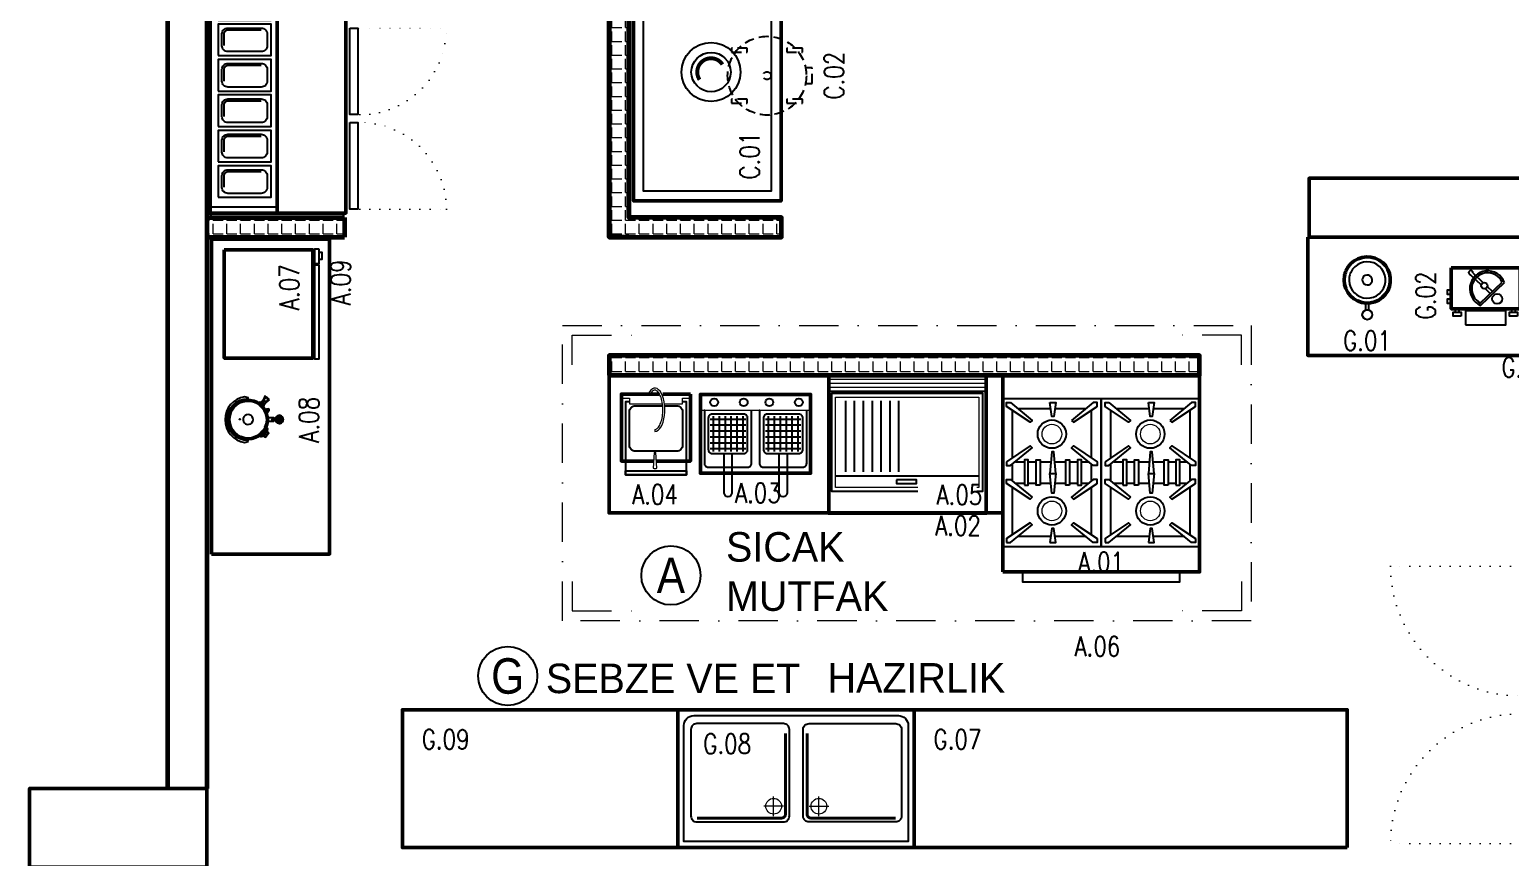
# Model space of a CAD drawing. Extents: x 3270 to 6851, y -140 to 2884.
# Drawn here: x 3818 to 4571, y 1793 to 2213 of the extents above; entities that cross this region are included whole.
import ezdxf
from ezdxf.enums import TextEntityAlignment as Align

# ---------------------------------------------------------------- set-up
doc = ezdxf.new("R2010")
doc.units = 0
doc.header["$LTSCALE"] = 20
for name, pattern in [('BORDER', [1.75, 0.5, -0.25, 0.5, -0.25, 0, -0.25]), ('DASHDOTX2', [2, 1, -0.5, 0, -0.5]), ('DOT', [0.25, 0, -0.25]), ('HIDDEN', [0.375, 0.25, -0.125])]:
    doc.linetypes.add(name, pattern=pattern)
doc.layers.get('0').update_dxf_attribs({"linetype": 'CONTINUOUS', "lineweight": 15})
for name, color, linetype, lineweight in [('-DWG_ANA', 7, 'CONTINUOUS', 50), ('-DWG_ANA_1', 7, 'BORDER', 25), ('-DWG_DETAY1', 7, 'CONTINUOUS', 25), ('-DWG_DETAY2', 7, 'CONTINUOUS', 15), ('-DWG_DETAY4', 7, 'DOT', 18), ('DUVAR', 7, 'CONTINUOUS', 60), ('DVL-C', 7, 'DASHDOTX2', 20), ('KOLON', 7, 'CONTINUOUS', 50), ('NO', 7, 'CONTINUOUS', 30), ('PLAN', 253, 'CONTINUOUS', 15)]:
    doc.layers.add(name, color=color, linetype=linetype, lineweight=lineweight)
for name, color, linetype in [('BL-A', 1, 'CONTINUOUS'), ('BL-C', 140, 'CONTINUOUS'), ('BL-G', 102, 'CONTINUOUS'), ('BL-H', 210, 'CONTINUOUS'), ('S2000-002 Çizgi', 132, 'CONTINUOUS'), ('YAZI_BLM_1', 7, 'CONTINUOUS'), ('YAZI_BLM_2', 10, 'CONTINUOUS')]:
    doc.layers.add(name, color=color, linetype=linetype)
doc.styles.add('BLM_YAZI', font='stylu.ttf', dxfattribs={"width": 0.8})
doc.styles.add('ROMANS', font='romans.shx', dxfattribs={"width": 0.8})
pattern_1 = [(0, (0, 0), (0, 6.985), [5.08, -1.905]), (90, (0, 0), (-6.985, 4e-16), [5.08, -1.905])]

# ---------------------------------------------------------------- blocks, each defined once
blk = doc.blocks.new('EK_55L')
at = {"layer": '-DWG_DETAY1', "color": 0}
blk.add_lwpolyline([(-22, -7), (22, -7, -0.414214), (25, -10), (25, -54, -0.414214), (22, -57), (-22, -57, -0.414214), (-25, -54), (-25, -10, -0.414214)], format="xyb", close=True, dxfattribs=at)
at = {"layer": '-DWG_DETAY2', "color": 0, "const_width": 1.5}
blk.add_lwpolyline([(20, -9), (-21, -9, 0.414214), (-23, -11), (-23, -54)], format="xyb", dxfattribs=at)
at = {"layer": '-DWG_DETAY2', "color": 0}
for points in [[(-22, -15), (-12, -15)], [(-17, -10), (-17, -20)]]:
    blk.add_lwpolyline(points, dxfattribs=at)
blk.add_circle((-17, -15), 4, dxfattribs=at)
blk = doc.blocks.new('EK_55R')
at = {"layer": '-DWG_DETAY1', "color": 0}
blk.add_lwpolyline([(22, -7), (-22, -7, 0.414214), (-25, -10), (-25, -54, 0.414214), (-22, -57), (22, -57, 0.414214), (25, -54), (25, -10, 0.414214)], format="xyb", close=True, dxfattribs=at)
at = {"layer": '-DWG_DETAY2', "color": 0, "const_width": 1.5}
blk.add_lwpolyline([(-20, -9), (21, -9, -0.414214), (23, -11), (23, -54)], format="xyb", dxfattribs=at)
at = {"layer": '-DWG_DETAY2', "color": 0}
for points in [[(22, -15), (12, -15)], [(17, -10), (17, -20)]]:
    blk.add_lwpolyline(points, dxfattribs=at)
blk.add_circle((17, -15), 4, dxfattribs=at)
blk = doc.blocks.new('E_120')
at = {"layer": '-DWG_ANA', "color": 0}
blk.add_lwpolyline([(0, -70), (0, 0), (120, 0), (120, -70)], close=True, dxfattribs=at)
at = {"layer": '-DWG_DETAY1', "color": 0}
blk.add_lwpolyline([(3, -62), (3, -3), (117, -3), (117, -62, -0.414214), (112, -67), (8, -67, -0.414214)], format="xyb", close=True, dxfattribs=at)
blk = doc.blocks.new('E2N120')
at = {"layer": '-DWG_DETAY1', "color": 0, "linetype": 'Continuous'}
for name, p, rotation in [('EK_55L', (63.37, -37.98), 270), ('EK_55R', (56.37, -37.98), 90)]:
    blk.add_blockref(name, p, dxfattribs=dict(at, rotation=rotation))
at = {"layer": 'PLAN', "color": 0, "linetype": 'Continuous'}
blk.add_blockref('E_120', (0, 0), dxfattribs=at)
at = {"layer": 'NO', "linetype": 'Continuous', "style": 'ROMANS', "width": 0.8}
blk.add_attdef('NO', text='', height=10, dxfattribs=at).set_placement((94.99, -52.71), align=Align.MIDDLE)
blk = doc.blocks.new('T_140')
at = {"layer": '-DWG_ANA', "color": 0}
blk.add_lwpolyline([(0, 0), (140, 0), (140, -70), (0, -70)], close=True, dxfattribs=at)
blk = doc.blocks.new('TCN140')
at = {"layer": 'PLAN', "color": 0, "linetype": 'Continuous'}
blk.add_blockref('T_140', (0, 0), dxfattribs=at)
at = {"layer": 'NO', "linetype": 'Continuous', "style": 'ROMANS', "width": 0.8}
blk.add_attdef('NO', text='', height=10, dxfattribs=at).set_placement((118, -55), align=Align.MIDDLE)
blk = doc.blocks.new('1-OG7')
at = {"layer": '-DWG_DETAY1', "color": 0}
for points in [[(0, 38), (0, -37), (50, -37), (50, 38)], [(4, 36), (15, 27), (14, 26), (2, 34), (2, 36)], [(24, 36), (27, 36), (26, 29), (25, 29)], [(35, 27), (36, 26), (48, 34), (48, 36), (46, 36)], [(2, 6), (2, 4), (4, 4), (15, 13), (14, 14)], [(46, 4), (35, 13), (36, 14), (48, 6), (48, 4)], [(11, -6), (13, -6), (13, 7), (11, 7)], [(19, -6), (17, -6), (17, 7), (19, 7)], [(34, -6), (32, -6), (32, 7), (34, 7)], [(38, -6), (40, -6), (40, 7), (38, 7)], [(15, -12), (14, -13), (2, -5), (2, -3), (4, -3)], [(36, -13), (48, -5), (48, -3), (46, -3), (35, -12)], [(2, -35), (4, -35), (15, -26), (14, -25), (2, -33)], [(24, -35), (27, -35), (26, -28), (25, -28)], [(48, -33), (48, -35), (46, -35), (35, -26), (36, -25)]]:
    blk.add_lwpolyline(points, close=True, dxfattribs=at)
for points in [[(5, 8), (5, 32)], [(7.67, 33), (24.43, 33)], [(26.57, 33), (42.33, 33)], [(45, 32), (45, 8)], [(27, 0), (26, 11), (25, 11), (24, 0), (27, 0), (26, -10), (25, -10), (24, 0), (27, 0)], [(27, 0), (26, 11), (25, 11), (24, 0)], [(27, 0), (26, 11), (25, 11), (24, 0)], [(27, 0), (26, 11), (25, 11), (24, 0)], [(27, 0), (26, 11), (25, 11), (24, 0)], [(27, 0), (26, 11), (25, 11), (24, 0)], [(27, 0), (26, 11), (25, 11), (24, 0)], [(5, -3.82), (5, 4.82)], [(5, -3.82), (5, 4.82)], [(6.44, 6), (11, 6)], [(13, 6), (17, 6)], [(19, 6), (24.55, 6)], [(26.45, 6), (32, 6)], [(34, 6), (38, 6)], [(40, 6), (43.56, 6)], [(45, 4.82), (45, -3.82)], [(5, -31), (5, -7)], [(11, -5), (6.44, -5)], [(17, -5), (13, -5)], [(24.5, -5), (19, -5)], [(32, -5), (26.5, -5)], [(38, -5), (34, -5)], [(43.56, -5), (40, -5)], [(45, -7), (45, -31)], [(24.43, -32), (7.67, -32)], [(42.33, -32), (26.57, -32)]]:
    blk.add_lwpolyline(points, dxfattribs=at)
for centre in [(25, 20), (25, -19)]:
    blk.add_circle(centre, 7.21, dxfattribs=at)
at = {"layer": '-DWG_DETAY2', "color": 0}
for centre in [(25, 20), (25, -19)]:
    blk.add_circle(centre, 5, dxfattribs=at)
blk = doc.blocks.new('1-T10')
at = {"layer": '-DWG_ANA', "color": 0}
blk.add_lwpolyline([(0, -100), (0, 0), (100, 0), (100, -100)], close=True, dxfattribs=at)
at = {"layer": '-DWG_DETAY1', "color": 0}
blk.add_lwpolyline([(10, -100), (10, -105), (90, -105), (90, -100)], dxfattribs=at)
blk = doc.blocks.new('1KG104')
at = {"layer": 'PLAN', "color": 0, "linetype": 'Continuous'}
for name, p in [('1-T10', (0, 0)), ('1-OG7', (0, -50)), ('1-OG7', (50, -50))]:
    blk.add_blockref(name, p, dxfattribs=at)
at = {"layer": 'NO', "linetype": 'Continuous', "style": 'ROMANS', "width": 0.8}
blk.add_attdef('NO', text='', height=10, dxfattribs=at).set_placement((50, -95), align=Align.MIDDLE)
blk = doc.blocks.new('7-t8')
at = {"layer": '-DWG_ANA', "color": 0}
blk.add_lwpolyline([(0, 0), (80, 0), (80, -70), (0, -70)], close=True, dxfattribs=at)
at = {"layer": '-DWG_DETAY1', "color": 0}
blk.add_lwpolyline([(0, -8), (80, -8)], dxfattribs=at)
at = {"layer": '-DWG_DETAY2', "color": 0}
for points in [[(0, -2), (80, -2)], [(0, -4), (80, -4)], [(0, -6), (80, -6)]]:
    blk.add_lwpolyline(points, dxfattribs=at)
blk = doc.blocks.new('7IG202')
at = {"layer": '-DWG_DETAY1', "color": 0}
for points in [[(45.2, -59), (1.5, -59), (1.5, -9), (78.19, -9), (78.19, -59), (75.2, -59)], [(8.5, -13), (8.5, -49)], [(13, -13), (13, -49)], [(17.5, -13), (17.5, -49)], [(22, -13), (22, -49)], [(26.5, -13), (26.5, -49)], [(31, -13), (31, -49)], [(35.5, -13), (35.5, -49)], [(3.5, -51), (76.19, -51)]]:
    blk.add_lwpolyline(points, dxfattribs=at)
blk.add_lwpolyline([(34.5, -53), (34.5, -55), (44.5, -55), (44.5, -53)], close=True, dxfattribs=at)
at = {"layer": '-DWG_DETAY2', "color": 0}
blk.add_lwpolyline([(45.2, -57), (3.5, -57), (3.5, -11), (76.19, -11), (76.19, -57), (75.2, -57)], dxfattribs=at)
at = {"layer": 'PLAN', "color": 0, "linetype": 'Continuous'}
blk.add_blockref('7-t8', (0, 0), dxfattribs=at)
at = {"layer": 'NO', "linetype": 'Continuous', "style": 'ROMANS', "width": 0.8}
blk.add_attdef('NO', text='', height=10, dxfattribs=at).set_placement((60.2, -61), align=Align.MIDDLE)
blk = doc.blocks.new('PFE200')
at = {"layer": '-DWG_ANA', "color": 0}
for points in [[(28, -40), (0, -40), (0, 0), (28, 0)], [(28, 0), (56, 0), (56, -40), (28, -40)]]:
    blk.add_lwpolyline(points, dxfattribs=at)
at = {"layer": '-DWG_DETAY1', "color": 0}
for points in [[(2, -8), (2, -8), (2, -35, 0.414214), (4, -37), (24, -37, 0.414214), (26, -35), (26, -8), (26, -8)], [(30, -8), (30, -8), (30, -35, 0.414214), (32, -37), (52, -37, 0.414214), (54, -35), (54, -8), (54, -8)], [(16, -30), (16, -50, -1), (12, -50), (12, -30)], [(44, -30), (44, -50, -1), (40, -50), (40, -30)]]:
    blk.add_lwpolyline(points, format="xyb", dxfattribs=at)
for points in [[(4, -12), (4, -28, 0.414214), (6, -30), (22, -30, 0.414214), (24, -28), (24, -12, 0.414214), (22, -10), (6, -10, 0.414214)], [(32, -12), (32, -28, 0.414214), (34, -30), (50, -30, 0.414214), (52, -28), (52, -12, 0.414214), (50, -10), (34, -10, 0.414214)]]:
    blk.add_lwpolyline(points, format="xyb", close=True, dxfattribs=at)
at = {"layer": '-DWG_DETAY1', "color": 0, "linetype": 'Continuous'}
for points in [[(5, -12.53), (23, -12.53)], [(6.5, -11), (6.5, -29)], [(9.5, -11), (9.5, -29)], [(12.5, -11), (12.5, -29)], [(15.5, -11), (15.5, -29)], [(18.5, -11), (18.5, -29)], [(21.5, -11), (21.5, -29)], [(33, -12.53), (51, -12.53)], [(34.5, -11), (34.5, -29)], [(37.5, -11), (37.5, -29)], [(40.5, -11), (40.5, -29)], [(43.5, -11), (43.5, -29)], [(46.5, -11), (46.5, -29)], [(49.5, -11), (49.5, -29)], [(5, -15.53), (23, -15.53)], [(5, -18.53), (23, -18.53)], [(5, -21.53), (23, -21.53)], [(33, -15.53), (51, -15.53)], [(33, -18.53), (51, -18.53)], [(33, -21.53), (51, -21.53)], [(5, -24.53), (23, -24.53)], [(5, -27.53), (23, -27.53)], [(33, -24.53), (51, -24.53)], [(33, -27.53), (51, -27.53)]]:
    blk.add_lwpolyline(points, dxfattribs=at)
at = {"layer": '-DWG_DETAY1', "color": 0}
for centre in [(7, -4), (22, -4), (35, -4), (50, -4)]:
    blk.add_circle(centre, 2, dxfattribs=at)
at = {"layer": '-DWG_DETAY2', "color": 0}
for points in [[(0, -8), (28, -8)], [(28, -8), (56, -8)]]:
    blk.add_lwpolyline(points, dxfattribs=at)
at = {"layer": 'NO', "color": 0, "invisible_edges": 11}
for points in [[(7, -25, 0.04), (20, -25, 0.04), (20, -40, 0.04), (1, -40, 0.04)], [(35, -25, 0.04), (48, -25, 0.04), (48, -40, 0.04), (29, -40, 0.04)]]:
    blk.add_3dface(points, dxfattribs=at)
at = {"layer": 'NO', "linetype": 'Continuous', "style": 'ROMANS', "width": 0.8}
blk.add_attdef('NO', text='', height=10, dxfattribs=at).set_placement((29.2, -50), align=Align.MIDDLE)
blk = doc.blocks.new('1SG-TG2530')
at = {"layer": '-DWG_ANA', "color": 0}
for points in [[(16.33, -34), (0, -34), (0, 0), (19, 0)], [(35, 0), (35, -34), (17.78, -34)], [(21, 0), (35, 0)]]:
    blk.add_lwpolyline(points, dxfattribs=at)
at = {"layer": '-DWG_DETAY1', "color": 0}
blk.add_lwpolyline([(4, -4), (2, -4), (2, -41), (33, -41), (33, -4), (31, -4)], dxfattribs=at)
blk.add_lwpolyline([(21.87, -6), (28, -6, -0.414214), (31, -9), (31, -26, -0.414214), (28, -29), (20, -29), (7, -29, -0.414214), (4, -26), (4, -9, -0.414214), (7, -6), (20, -6), (20.74, -6)], format="xyb", dxfattribs=at)
blk.add_lwpolyline([(2, -39), (33, -39), (33, -41), (2, -41)], close=True, dxfattribs=at)
at = {"layer": '-DWG_DETAY2', "color": 0}
for points in [[(0, -2), (4, -2), (4, -5), (20.86, -5)], [(21.98, -5), (31, -5), (31, -2), (35, -2), (35, -5)], [(17, -18), (17, -19)]]:
    blk.add_lwpolyline(points, dxfattribs=at)
blk.add_lwpolyline([(17.52, -29.75, 0.419508), (16.58, -29.76), (16.11, -37.68, 0.208017), (18.01, -37.66), (17.52, -29.74)], format="xyb", dxfattribs=at)
blk.add_ellipse((17, -8), major_axis=(0, 11), ratio=0.454545, start_param=3.141593, end_param=7.039642, dxfattribs=at)
blk.add_open_spline([(17, -18), (17.17, -18), (17.34, -17.97), (17.72, -17.81), (17.92, -17.69), (18.35, -17.33), (18.58, -17.09), (19.22, -16.23), (19.63, -15.46), (20.3, -13.61), (20.57, -12.53), (20.93, -10.22), (21.01, -8.99), (20.99, -6.54), (20.88, -5.32), (20.48, -3.05), (20.18, -2.01), (19.48, -0.23), (19.06, 0.49), (18.37, 1.32), (18.1, 1.56), (17.61, 1.88), (17.39, 1.96), (16.97, 2.02), (16.77, 2), (16.33, 1.84), (16.08, 1.7), (15.56, 1.25), (15.29, 0.94), (14.91, 0.38), (14.8, 0.2), (14.69, 0)], degree=3, knots=[3.141593, 3.141593, 3.141593, 3.141593, 3.323866, 3.323866, 3.506138, 3.506138, 3.688411, 3.688411, 4.037109, 4.037109, 4.385807, 4.385807, 4.734505, 4.734505, 5.083203, 5.083203, 5.4319, 5.4319, 5.780598, 5.780598, 6.000089, 6.000089, 6.21958, 6.21958, 6.43907, 6.43907, 6.658561, 6.658561, 6.878052, 6.878052, 6.973379, 6.973379, 6.973379, 6.973379], dxfattribs=at)
at = {"layer": 'NO', "linetype": 'Continuous', "style": 'ROMANS', "width": 0.8}
blk.add_attdef('NO', text='', height=10, dxfattribs=at).set_placement((17, -51), align=Align.MIDDLE)
blk = doc.blocks.new('SDN140')
at = {"layer": '-DWG_ANA', "color": 0}
blk.add_lwpolyline([(0, 0), (145, 0), (145, -75), (0, -75)], close=True, dxfattribs=at)
at = {"layer": '-DWG_DETAY1', "color": 0}
for points in [[(2, -77), (68, -77), (68, -82), (2, -82)], [(77, -77), (143, -77), (143, -82), (77, -82)]]:
    blk.add_lwpolyline(points, close=True, dxfattribs=at)
at = {"layer": '-DWG_DETAY4', "color": 0}
for points in [[(2, -82), (2, -148, 0.414214), (68, -82, 0.414214)], [(143, -82), (143, -148, -0.414214), (77, -82, -0.414214)]]:
    blk.add_lwpolyline(points, format="xyb", dxfattribs=at)
at = {"layer": 'NO', "linetype": 'Continuous', "style": 'ROMANS', "width": 0.8}
blk.add_attdef('NO', text='', height=10, dxfattribs=at).set_placement((125.2, -62), align=Align.MIDDLE)
blk = doc.blocks.new('BSN140')
at = {"layer": '-DWG_ANA', "color": 0}
blk.add_lwpolyline([(80, -75), (0, -75), (0, 0), (140, 0), (140, -75), (80, -75)], dxfattribs=at)
at = {"layer": '-DWG_DETAY1', "color": 0}
blk.add_lwpolyline([(75, -70), (75, -70), (5, -70), (5, -5), (135, -5), (135, -70), (75, -70), (75, -70)], dxfattribs=at)
at = {"layer": 'NO', "linetype": 'Continuous', "style": 'ROMANS', "width": 0.8}
blk.add_attdef('NO', text='', height=10, dxfattribs=at).set_placement((23, -59), align=Align.MIDDLE)
blk = doc.blocks.new('TCN200')
at = {"layer": '-DWG_ANA', "color": 0}
blk.add_lwpolyline([(0, 0), (200, 0), (200, -70), (0, -70)], close=True, dxfattribs=at)
at = {"layer": 'NO', "linetype": 'Continuous', "style": 'ROMANS', "width": 0.8}
blk.add_attdef('NO', text='', height=10, dxfattribs=at).set_placement((178, -55), align=Align.MIDDLE)
blk = doc.blocks.new('GAL-WD900DSL23')
at = {"layer": '-DWG_ANA', "color": 0}
blk.add_lwpolyline([(55, 0), (55, -45), (0, -45), (0, 0)], close=True, dxfattribs=at)
at = {"layer": '-DWG_DETAY1', "color": 0}
for points in [[(47.45, -48), (-0.46, -48), (-0.46, -46), (47.45, -46)], [(55.47, -48), (47.9, -48), (47.9, -46), (55.47, -46)]]:
    blk.add_lwpolyline(points, close=True, dxfattribs=at)
blk.add_lwpolyline([(53.85, -48), (53.85, -49.48), (50.16, -49.48), (50.16, -48)], dxfattribs=at)
at = {"layer": 'NO', "linetype": 'Continuous', "style": 'ROMANS', "width": 0.8}
blk.add_attdef('NO', text='', height=10, dxfattribs=at).set_placement((36, -33), align=Align.MIDDLE)
blk = doc.blocks.new('ESS-250AF')
at = {"layer": '-DWG_ANA', "color": 0}
for points in [[(7, -44), (0, -44), (0, 0), (9, 0)], [(18, 0), (29, 0), (29, -4)], [(29, -31), (29, -44), (18, -44)]]:
    blk.add_lwpolyline(points, dxfattribs=at)
at = {"layer": '-DWG_DETAY1', "color": 0}
for points in [[(19.72, -5, 0.030231), (18.8, -2.68, 0.10253), (16, 1.06, 0.182991), (13.5, 2.01, 0.182991), (11, 1.06, 0.10253), (8.2, -2.68, 0.061694), (6.62, -7.51, 0.017137), (6.26, -9.81, 0.017137)], [(17.53, -5, 0.005246), (17.39, -4.64, 0.098603), (15.29, -1.5, 0.198521), (13.5, -0.76, 0.198521), (11.71, -1.5, 0.098603), (9.61, -4.64, 0.055894), (8.46, -8.61, 0.042631), (8, -14, 0.042631)], [(39, -27), (21, -27, -0.414214), (19, -25), (19, -5)], [(8, -14, 0.042631), (8.46, -19.39, 0.055894), (9.61, -23.36, 0.098603), (11.71, -26.5, 0.198521), (13.5, -27.24, 0.198521), (15.29, -26.5, 0.027655), (16, -25.7, 0.055894)], [(6.26, -18.19, 0.017137), (6.62, -20.49, 0.061694), (8.2, -25.32, 0.10253), (11, -29.06, 0.182991), (13.5, -30.01, 0.182991), (16, -29.06)]]:
    blk.add_lwpolyline(points, format="xyb", dxfattribs=at)
for points in [[(16, -28), (16, -5), (39, -5), (39, -30), (18, -30, -0.414214)], [(21, -46), (23, -46, -0.414214), (25, -48), (25, -51), (19, -51), (19, -48, -0.414214)]]:
    blk.add_lwpolyline(points, format="xyb", close=True, dxfattribs=at)
for points in [[(7, -18), (3, -18), (3, -10), (7, -10), (7, -18)], [(19, -30), (19, -42), (15, -48), (10, -48), (7, -42), (7, -23)], [(20, -46), (20, -44), (24, -44), (24, -46)]]:
    blk.add_lwpolyline(points, dxfattribs=at)
at = {"layer": '-DWG_DETAY2', "color": 0, "linetype": 'ByBlock'}
for points in [[(21, -8), (37, -8)], [(21, -10), (37, -10)], [(21, -12), (37, -12)], [(21, -14), (37, -14)], [(21, -16), (37, -16)], [(21, -18), (37, -18)]]:
    blk.add_lwpolyline(points, dxfattribs=at)
at = {"layer": '-DWG_DETAY2', "color": 0}
for centre, start, end in [((0.52, -0.52), 19.46487, 250.53513), ((28.48, -0.52), 289.46487, 160.53513), ((0.52, -43.48), 109.46487, 340.53513), ((28.48, -43.48), 199.46487, 70.53513)]:
    blk.add_arc(centre, 1.57, start, end, dxfattribs=at)
at = {"layer": 'NO', "linetype": 'Continuous', "style": 'ROMANS', "width": 0.8}
blk.add_attdef('NO', text='', height=10, dxfattribs=at).set_placement((47, -47), align=Align.MIDDLE)
blk = doc.blocks.new('ROB-CL50')
at = {"layer": '-DWG_ANA', "color": 0}
blk.add_lwpolyline([(0, -35), (0, 0), (20.73, 0), (20.73, -35)], close=True, dxfattribs=at)
at = {"layer": '-DWG_DETAY1', "color": 0}
for points in [[(22.54, -2.32), (20.54, -2.32), (20.54, -4.32), (22.54, -4.32)], [(24.54, -1.32), (24.54, -5.32), (22.54, -5.32), (22.54, -1.32), (24.54, -1.32)], [(9.46, -16.72), (11.88, -14.19)], [(2.44, -24.03), (7.55, -18.7)], [(3.44, -25.16), (8.65, -19.73)], [(10.53, -17.77), (12.96, -15.23)], [(24.54, -30.02), (24.54, -34.02), (22.54, -34.02), (22.54, -30.02), (24.54, -30.02)], [(13.47, -35.27), (13.47, -36.87), (11.1, -36.87), (11.1, -35.27)], [(18.08, -35.27), (18.08, -36.87), (15.72, -36.87), (15.72, -35.27)], [(22.54, -31.02), (20.54, -31.02), (20.54, -33.02), (22.54, -33.02)]]:
    blk.add_lwpolyline(points, dxfattribs=at)
blk.add_lwpolyline([(28.89, -27.82), (28.89, -7.23), (21.78, -7.23), (21.78, -27.82)], close=True, dxfattribs=at)
for points in [[(7.42, -7.89, 1.51174), (19.04, -20.06), (7.42, -7.89)], [(7.18, -9.08, 1.387786), (17.84, -20.25), (7.18, -9.08)]]:
    blk.add_lwpolyline(points, format="xyb", dxfattribs=at)
for centre, radius in [((15.74, -11.62), 2.56), ((9.04, -18.22), 1.56)]:
    blk.add_circle(centre, radius, dxfattribs=at)
blk.add_arc((2.38, -25.09), 1.06, 86.80324, 356.36727, dxfattribs=at)
at = {"layer": 'NO', "linetype": 'Continuous', "style": 'ROMANS', "width": 0.8}
blk.add_attdef('NO', text='', height=10, dxfattribs=at).set_placement((14, -48), align=Align.MIDDLE)
blk = doc.blocks.new('TCN220')
at = {"layer": '-DWG_ANA', "color": 0}
blk.add_lwpolyline([(0, 0), (220, 0), (220, -70), (0, -70)], close=True, dxfattribs=at)
at = {"layer": 'NO', "linetype": 'Continuous', "style": 'ROMANS', "width": 0.8}
blk.add_attdef('NO', text='', height=10, dxfattribs=at).set_placement((198, -55), align=Align.MIDDLE)
blk = doc.blocks.new('ANI-CN5')
at = {"layer": '-DWG_ANA', "color": 0}
blk.add_lwpolyline([(-10.82, -7.39, 0.053726), (-11.55, -9.8, 18.612891)], format="xyb", close=True, dxfattribs=at)
at = {"layer": '-DWG_DETAY1', "color": 0}
for points in [[(-9.12, -10.54, 14.598102), (-8.39, -8.13, 0.068502)], [(-2.46, -12.55, 3.731726), (-1.7, -10.14, 0.267973)]]:
    blk.add_lwpolyline(points, format="xyb", close=True, dxfattribs=at)
blk.add_lwpolyline([(-0.84, -23.76), (-0.84, -27.12), (0.84, -27.12), (0.84, -23.76)], dxfattribs=at)
blk.add_circle((0, -29.64), 2.52, dxfattribs=at)
at = {"layer": 'NO', "linetype": 'Continuous', "style": 'ROMANS', "width": 0.8}
blk.add_attdef('NO', text='', height=10, dxfattribs=at).set_placement((-0.14, -42.86), align=Align.MIDDLE)
blk = doc.blocks.new('ANI-WKT3HA')
at = {"layer": '-DWG_ANA', "color": 0}
blk.add_lwpolyline([(-8.98, -8.18, 0.053726), (-9.59, -10.18, 18.612891)], format="xyb", close=True, dxfattribs=at)
at = {"layer": '-DWG_DETAY1', "color": 0}
for points in [[(-11.15, -11.96), (-10.75, -11.96, -1), (10.6, -11.96), (11.01, -11.96), (11.47, -10.22, 0.860177), (-11.62, -10.2)], [(-2.46, -12.55, 3.731726), (-1.7, -10.14, 0.267973)]]:
    blk.add_lwpolyline(points, format="xyb", close=True, dxfattribs=at)
for points in [[(-8.32, -19.66), (-8.92, -20.75), (-7.8, -21.72)], [(-8.59, -20.88), (-8.02, -19.94)], [(-7.94, -21.6), (-7.94, -21.59)], [(-7.86, -21.51), (-7.14, -20.66)], [(-5.96, -21.69), (-6.95, -22.45), (-7.8, -21.72)], [(-7.23, -22.21), (-7.23, -22.21)], [(-7.14, -22.13), (-6.29, -21.43)], [(-0.84, -22.2), (-0.84, -23.71), (-0.84, -25.04)], [(0.84, -25.07), (0.84, -23.73), (0.84, -22.13)], [(3.92, -22.12), (4.44, -22.76)], [(8.58, -18.37), (8.85, -18.06), (8.61, -17.85), (6.72, -20), (6.96, -20.21), (7.19, -19.95)], [(7.71, -19.39), (8.15, -19.77)], [(8.7, -19.36), (8.7, -19.35), (8.16, -18.88)], [(8.75, -21.3), (9.94, -22.87)], [(10.54, -22.09), (8.82, -21.24)], [(11.24, -21.27), (10.07, -19.79)], [(-1.11, -27.35), (-0.69, -26.62), (0, -26.62), (0.72, -26.62), (1.14, -27.35)], [(0.83, -24.92), (-0.84, -24.92)], [(0.83, -25), (-0.84, -25)], [(-0.84, -25.04), (-0.84, -25.04)], [(-0.6, -25.53), (-0.6, -25.91)], [(0.64, -25.92), (0.64, -25.47)], [(0.81, -25.1), (0.84, -25.07)]]:
    blk.add_lwpolyline(points, dxfattribs=at)
for points in [[(-5.12, -21.24), (-8.66, -18.2), (-8.6, -18.82), (-5.47, -21.52), (-4.98, -21.97), (-4.39, -21.83)], [(-5.99, -21.24), (-8.52, -19.05), (-8.48, -19.53), (-7.42, -20.44), (-5.78, -21.88), (-5.26, -21.82)], [(3.92, -22.12), (5.25, -21.5), (5.04, -21.07), (3.72, -21.69)], [(8.75, -21.3), (10.13, -19.72), (8.58, -18.37), (7.2, -19.95)]]:
    blk.add_lwpolyline(points, close=True, dxfattribs=at)
for points in [[(4.44, -22.76, 0.244015), (5.35, -22.33), (5.38, -22.32), (5.25, -21.5)], [(9.94, -22.86, 0.081398), (11.87, -20.57), (11.89, -20.55), (10.13, -19.72)], [(9.94, -22.86, 0.041391), (10.54, -22.09, 0.209723), (11.24, -21.27, 0.150847)], [(0.43, -26.59), (0.27, -26.01, 0.899073), (-0.21, -26.03), (-0.36, -26.59)]]:
    blk.add_lwpolyline(points, format="xyb", dxfattribs=at)
at = {"layer": '-DWG_DETAY1', "color": 0, "linetype": 'Continuous'}
for points in [[(-1.96, -28.29), (1.97, -28.29)], [(-1.95, -27.35), (1.96, -27.35)], [(-1.11, -28.3), (-0.69, -29.04), (0, -29.04), (0.72, -29.04), (1.14, -28.3)]]:
    blk.add_lwpolyline(points, dxfattribs=at)
blk.add_lwpolyline([(0.43, -29.04), (0.27, -29.63, -0.899073), (-0.21, -29.6), (-0.36, -29.04)], format="xyb", dxfattribs=at)
at = {"layer": '-DWG_DETAY1', "color": 0}
for centre, radius in [((0.09, -7.79), 0.163), ((8.65, -19.83), 0.505), ((8.65, -19.83), 0.0465), ((-0.01, -24.94), 0.836), ((-0.49, -24.73), 0.0551)]:
    blk.add_circle(centre, radius, dxfattribs=at)
for centre, radius, start, end in [((-8.47, -20.07), 0.814, 236.24745, 261.76626), ((-7.6, -20.47), 1.07, 202.40309, 255.67435), ((-6.88, -21.09), 1.07, 202.77425, 256.04552), ((-6.36, -21.89), 0.814, 196.68235, 222.20115), ((7.3, -17.05), 5.77, 313.0514, 322.61836), ((0.01, -27.83), 2.02, 193.28788, 346.71212), ((0.01, -27.83), 2.02, 13.62711, 166.37289)]:
    blk.add_arc(centre, radius, start, end, dxfattribs=at)
at = {"layer": '-DWG_DETAY1', "color": 0, "linetype": 'Continuous'}
for centre, start, end in [((-1.45, -27.83), 134.07038, 225.10413), ((1.47, -27.82), 314.07038, 45.10413)]:
    blk.add_arc(centre, 0.66, start, end, dxfattribs=at)
at = {"layer": 'NO', "linetype": 'Continuous', "style": 'ROMANS', "width": 0.8}
blk.add_attdef('NO', text='', height=10, dxfattribs=at).set_placement((-0.14, -42.86), align=Align.MIDDLE)
blk = doc.blocks.new('bsu100a')
at = {"layer": '-DWG_DETAY1', "color": 0, "const_width": 2}
blk.add_lwpolyline([(3.88, -5.82, 1), (-3.88, 5.82)], format="xyb", dxfattribs=at)
at = {"layer": '-DWG_DETAY1', "color": 0}
for radius in [15, 10]:
    blk.add_circle((0, 0), radius, dxfattribs=at)
blk = doc.blocks.new('acp100')
at = {"layer": '-DWG_ANA_1', "color": 0, "linetype": 'HIDDEN'}
blk.add_circle((0, 0), 20, dxfattribs=at)
at = {"layer": '-DWG_DETAY1', "color": 0, "linetype": 'HIDDEN'}
for points in [[(-14, 18), (-14, 10), (-12, 10), (-12, 18)], [(12, 18), (12, 10), (14, 10), (14, 18)], [(-14, -10), (-14, -18), (-12, -18), (-12, -10)], [(12, -10), (12, -18), (14, -18), (14, -10)]]:
    blk.add_lwpolyline(points, close=True, dxfattribs=at)
blk.add_lwpolyline([(-4, -20), (-4, -23), (4, -23), (4, -20)], dxfattribs=at)
blk.add_circle((0, 0), 2, dxfattribs=at)
at = {"layer": 'NO', "linetype": 'Continuous', "style": 'ROMANS', "width": 0.8}
blk.add_attdef('NO', text='', height=10, dxfattribs=at).set_placement((0, -34), align=Align.MIDDLE)
blk = doc.blocks.new('DOF354')
at = {"layer": 'DVL-C', "color": 0}
blk.add_lwpolyline([(0, 0), (350, 0), (350, -150), (0, -150)], close=True, dxfattribs=at)
for points in [[(5, -20), (5, -5), (40, -5)], [(345, -20), (345, -5), (310, -5)], [(5, -130), (5, -145), (40, -145)], [(345, -130), (345, -145), (310, -145)]]:
    blk.add_lwpolyline(points, dxfattribs=at)
at = {"layer": 'NO', "linetype": 'Continuous', "style": 'ROMANS', "width": 0.8}
blk.add_attdef('NO', text='', height=10, dxfattribs=at).set_placement((335, -163), align=Align.MIDDLE)
blk = doc.blocks.new('GN14')
at = {"layer": '-DWG_DETAY1', "color": 0}
blk.add_lwpolyline([(0, 0), (0, -27), (16, -27), (16, 0)], close=True, dxfattribs=at)
blk.add_lwpolyline([(14, -5), (14, -22, -0.414214), (11, -25), (5, -25, -0.414214), (2, -22), (2, -5, -0.414214), (5, -2), (11, -2, -0.414214)], format="xyb", close=True, dxfattribs=at)
at = {"layer": '-DWG_DETAY1', "color": 0, "const_width": 1}
blk.add_lwpolyline([(5, -3), (10.8, -3, -0.414214), (13, -5.2), (13, -22)], format="xyb", dxfattribs=at)
blk = doc.blocks.new('SGN140')
at = {"layer": '-DWG_ANA', "color": 0}
for points in [[(0, 0), (140, 0), (140, -70), (0, -70)], [(0, 0), (140, 0), (140, -35), (0, -35)]]:
    blk.add_lwpolyline(points, close=True, dxfattribs=at)
at = {"layer": '-DWG_DETAY1', "color": 0}
for points in [[(3, -35), (3, 0)], [(137, -35), (137, 0)]]:
    blk.add_lwpolyline(points, dxfattribs=at)
for points in [[(46, -72), (46, -76), (2, -76), (2, -72)], [(94, -72), (94, -76), (50, -76), (50, -72)], [(138, -72), (138, -75), (98, -75), (98, -72)]]:
    blk.add_lwpolyline(points, close=True, dxfattribs=at)
at = {"layer": '-DWG_DETAY4', "color": 0}
for points in [[(2, -77), (2, -121.01, 0.414214), (46.01, -77)], [(94, -77), (94, -121.01, -0.414214), (49.99, -77)]]:
    blk.add_lwpolyline(points, format="xyb", dxfattribs=at)
at = {"layer": '-DWG_ANA', "color": 0}
for p in [(8, -5), (26, -5), (44, -5), (62, -5), (80, -5), (98, -5), (116, -5)]:
    blk.add_blockref('GN14', p, dxfattribs=at)
at = {"layer": 'NO', "linetype": 'Continuous', "style": 'ROMANS', "width": 0.8}
blk.add_attdef('NO', text='', height=10, dxfattribs=at).set_placement((120.2, -57), align=Align.MIDDLE)
blk = doc.blocks.new('jb-ta2')
at = {"layer": 'YAZI_BLM_1'}
blk.add_circle((0, 0), 15, dxfattribs=at)
at = {"layer": 'YAZI_BLM_1', "style": 'BLM_YAZI'}
for s, p in [('SICAK', (28, 7)), ('MUTFAK', (28, -18))]:
    blk.add_text(s, height=15, dxfattribs=at).set_placement(p)
at = {"layer": 'YAZI_BLM_2', "style": 'BLM_YAZI', "width": 0.9}
blk.add_text('A', height=18, dxfattribs=at).set_placement((0, 0), align=Align.MIDDLE)
blk = doc.blocks.new('T_196')
at = {"layer": '-DWG_ANA', "color": 0}
blk.add_lwpolyline([(0, 0), (190, 0), (190, -60), (0, -60)], close=True, dxfattribs=at)
blk = doc.blocks.new('TCN196-R')
at = {"layer": 'PLAN', "color": 0, "linetype": 'Continuous'}
blk.add_blockref('T_196', (0, 0), dxfattribs=at)
at = {"layer": 'NO', "linetype": 'Continuous', "style": 'ROMANS', "width": 0.8}
blk.add_attdef('NO', text='', height=10, dxfattribs=at).set_placement((168, -45), align=Align.MIDDLE)
blk = doc.blocks.new('TCN166-R')
at = {"layer": '-DWG_ANA', "color": 0}
blk.add_lwpolyline([(0, 0), (160, 0), (160, -60), (0, -60)], close=True, dxfattribs=at)
at = {"layer": 'NO', "linetype": 'Continuous', "style": 'ROMANS', "width": 0.8}
blk.add_attdef('NO', text='', height=10, dxfattribs=at).set_placement((138, -45), align=Align.MIDDLE)

msp = doc.modelspace()

# ---------------------------------------------------------------- hatches: boundary and pattern name
at = {"linetype": 'Continuous'}
h = msp.add_hatch(dxfattribs=at)
h.set_pattern_fill('ANGLE', color=256, style=0)
h.set_pattern_definition(pattern_1)
h.paths.add_polyline_path([(4200.35, 2117.74), (4122.74, 2117.74), (4122.74, 2527.74), (4112.74, 2527.74), (4112.74, 2107.74), (4200.35, 2107.74)])
h = msp.add_hatch(dxfattribs=at)
h.set_pattern_fill('ANGLE', color=256, style=0)
h.set_pattern_definition(pattern_1)
h.paths.add_polyline_path([(3978.38, 2117.74), (3908.38, 2117.74), (3908.38, 2107.74), (3978.38, 2107.74)])
h = msp.add_hatch(dxfattribs=at)
h.set_pattern_fill('ANGLE', color=256, style=0)
h.set_pattern_definition(pattern_1)
h.paths.add_polyline_path([(4412.74, 2047.74), (4112.74, 2047.74), (4112.74, 2037.74), (4412.74, 2037.74)])

# ---------------------------------------------------------------- linework, layer by layer
at = {"layer": 'DUVAR'}
for p, q in [((3888.38, 2337.74), (3888.38, 1827.74)), ((3908.38, 2337.74), (3908.38, 1827.74)), ((3908.38, 2117.74), (3978.38, 2117.74)), ((3978.38, 2117.74), (3977.38, 2117.74)), ((3978.38, 2117.74), (3978.38, 2107.74)), ((3908.38, 2107.74), (3978.38, 2107.74)), ((3978.38, 2107.74), (3977.38, 2107.74))]:
    msp.add_line(p, q, dxfattribs=at)
for points in [[(4122.74, 2107.74), (4112.74, 2107.74), (4112.74, 2527.74)], [(4122.74, 2527.74), (4122.74, 2117.74)], [(4122.74, 2107.74), (4200.35, 2107.74), (4200.35, 2117.74), (4122.74, 2117.74)], [(4112.74, 2037.74), (4412.74, 2037.74), (4412.74, 2047.74), (4112.74, 2047.74), (4112.74, 2037.74)]]:
    msp.add_lwpolyline(points, dxfattribs=at)
at = {"layer": 'DUVAR', "linetype": 'Continuous'}
msp.add_lwpolyline([(4200.35, 2117.74), (4122.74, 2117.74), (4122.74, 2527.74), (4112.74, 2527.74), (4112.74, 2107.74), (4200.35, 2107.74), (4200.35, 2117.74), (4122.74, 2117.74)], dxfattribs=at)
at = {"layer": 'KOLON'}
for points in [[(4678.38, 2107.74), (4678.38, 2137.74), (4468.38, 2137.74), (4468.38, 2107.74), (4678.38, 2107.74)], [(3908.38, 1787.74), (3908.38, 1827.74), (3818.38, 1827.74), (3818.38, 1787.74), (3908.38, 1787.74)], [(3908.38, 1787.74), (3908.38, 1827.74), (3818.38, 1827.74), (3818.38, 1787.74), (3908.38, 1787.74)]]:
    msp.add_lwpolyline(points, dxfattribs=at)
at = {"layer": 'S2000-002 Çizgi'}
msp.add_line((3910.38, 2249.74), (3910.38, 2117.74), dxfattribs=at)
at = {"layer": 'YAZI_BLM_1'}
msp.add_circle((4061.29, 1884.89), 15, dxfattribs=at)

# ---------------------------------------------------------------- block references
at = {"rotation": 90}
msp.add_blockref('bsu100a', (4164.56, 2191.66), dxfattribs=at)
msp.add_blockref('jb-ta2', (4144.18, 1935.97))
at = {"layer": 'BL-A', "linetype": 'Continuous'}
ref = msp.add_blockref('TCN166-R', (3910.74, 1946.82), dxfattribs=dict(at, rotation=90))
ref.add_attrib('NO', 'A.09', dxfattribs={"layer": 'NO', "linetype": 'Continuous', "height": 10, "rotation": 90, "style": 'ROMANS', "width": 0.8}).set_placement((3976.41, 2084.82), align=Align.MIDDLE)
at = {"layer": 'BL-A', "rotation": 90}
for name, p, values in [('GAL-WD900DSL23', (3917.29, 2046.35), {'NO': 'A.07'}), ('ANI-WKT3HA', (3917.4, 2015.18), {'NO': 'A.08'})]:
    msp.add_blockref(name, p, dxfattribs=at).add_auto_attribs(values)
at = {"layer": 'BL-A'}
ref = msp.add_blockref('DOF354', (4089.06, 2062.96), dxfattribs=at)
ref.add_attrib('NO', 'A.06', dxfattribs={"layer": 'NO', "linetype": 'Continuous', "height": 10, "style": 'ROMANS', "width": 0.8}).set_placement((4360.86, 1899.96), align=Align.MIDDLE)
ref = msp.add_blockref('TCN200', (4112.74, 2037.74), dxfattribs=at)
ref.add_attrib('NO', 'A.05', dxfattribs={"layer": 'NO', "linetype": 'Continuous', "height": 10, "style": 'ROMANS', "width": 0.8}).set_placement((4290.74, 1976.94), align=Align.MIDDLE)
for name, p, values in [('1SG-TG2530', (4119.08, 2028.09), {'NO': 'A.04'}), ('1KG104', (4312.74, 2037.74), {'NO': 'A.01'}), ('PFE200', (4159.17, 2027.91), {'NO': 'A.03'})]:
    msp.add_blockref(name, p, dxfattribs=at).add_auto_attribs(values)
ref = msp.add_blockref('7IG202', (4224.37, 2037.59), dxfattribs=at)
ref.add_attrib('NO', 'A.02', dxfattribs={"layer": 'NO', "linetype": 'Continuous', "height": 10, "style": 'ROMANS', "width": 0.8}).set_placement((4290.05, 1961.23), align=Align.MIDDLE)
at = {"layer": 'BL-C', "rotation": 90}
for name, p, values in [('BSN140', (4125.18, 2126.22), {'NO': 'C.01'}), ('acp100', (4193, 2189.82), {'NO': 'C.02'})]:
    msp.add_blockref(name, p, dxfattribs=at).add_auto_attribs(values)
at = {"layer": 'BL-G', "linetype": 'Continuous'}
ref = msp.add_blockref('TCN196-R', (4467.75, 2107.74), dxfattribs=at)
ref.add_attrib('NO', 'G.04', dxfattribs={"layer": 'NO', "linetype": 'Continuous', "height": 10, "style": 'ROMANS', "width": 0.8}).set_placement((4635.75, 2045.43), align=Align.MIDDLE)
at = {"layer": 'BL-G'}
msp.add_blockref('ANI-CN5', (4497.97, 2098.04), dxfattribs=at).add_auto_attribs({'NO': 'G.01'})
ref = msp.add_blockref('ESS-250AF', (4609.69, 2102.05), dxfattribs=at)
ref.add_attrib('NO', 'G.03', dxfattribs={"layer": 'NO', "linetype": 'Continuous', "height": 10, "style": 'ROMANS', "width": 0.8}).set_placement((4578.3, 2041.63), align=Align.MIDDLE)
ref = msp.add_blockref('ROB-CL50', (4575.62, 2092.17), dxfattribs=dict(at, rotation=270))
ref.add_attrib('NO', 'G.02', dxfattribs={"layer": 'NO', "linetype": 'Continuous', "height": 10, "rotation": 90, "style": 'ROMANS', "width": 0.8}).set_placement((4527.62, 2078.17), align=Align.MIDDLE)
ref = msp.add_blockref('SDN140', (4657.75, 1942.74), dxfattribs=dict(at, rotation=270))
ref.add_attrib('NO', 'G.06', dxfattribs={"layer": 'NO', "linetype": 'Continuous', "height": 10, "rotation": 90, "style": 'ROMANS', "width": 0.8}).set_placement((4595.75, 1817.54), align=Align.MIDDLE)
ref = msp.add_blockref('TCN140', (4147.75, 1797.74), dxfattribs=dict(at, rotation=180))
ref.add_attrib('NO', 'G.09', dxfattribs={"layer": 'NO', "linetype": 'Continuous', "height": 10, "style": 'ROMANS', "width": 0.8}).set_placement((4029.75, 1852.74), align=Align.MIDDLE)
ref = msp.add_blockref('E2N120', (4267.75, 1797.74), dxfattribs=dict(at, rotation=180))
ref.add_attrib('NO', 'G.08', dxfattribs={"layer": 'NO', "linetype": 'Continuous', "height": 10, "style": 'ROMANS', "width": 0.8}).set_placement((4172.77, 1850.45), align=Align.MIDDLE)
ref = msp.add_blockref('TCN220', (4487.75, 1797.74), dxfattribs=dict(at, rotation=180))
ref.add_attrib('NO', 'G.07', dxfattribs={"layer": 'NO', "linetype": 'Continuous', "height": 10, "style": 'ROMANS', "width": 0.8}).set_placement((4289.75, 1852.74), align=Align.MIDDLE)
at = {"layer": 'BL-H', "rotation": 90}
msp.add_blockref('SGN140', (3909.1, 2120.03), dxfattribs=at).add_auto_attribs({'NO': 'H.01'})

# ---------------------------------------------------------------- texts
at = {"layer": 'YAZI_BLM_1', "style": 'BLM_YAZI'}
for s, p in [('SEBZE VE ET ', (4080.66, 1876.17)), ('HAZIRLIK', (4223.76, 1876.44))]:
    msp.add_text(s, height=15, dxfattribs=at).set_placement(p)
at = {"layer": 'YAZI_BLM_2', "style": 'BLM_YAZI', "width": 0.9}
msp.add_text('G', height=18, dxfattribs=at).set_placement((4061.29, 1884.89), align=Align.MIDDLE)

doc.saveas('drawing.dxf')
